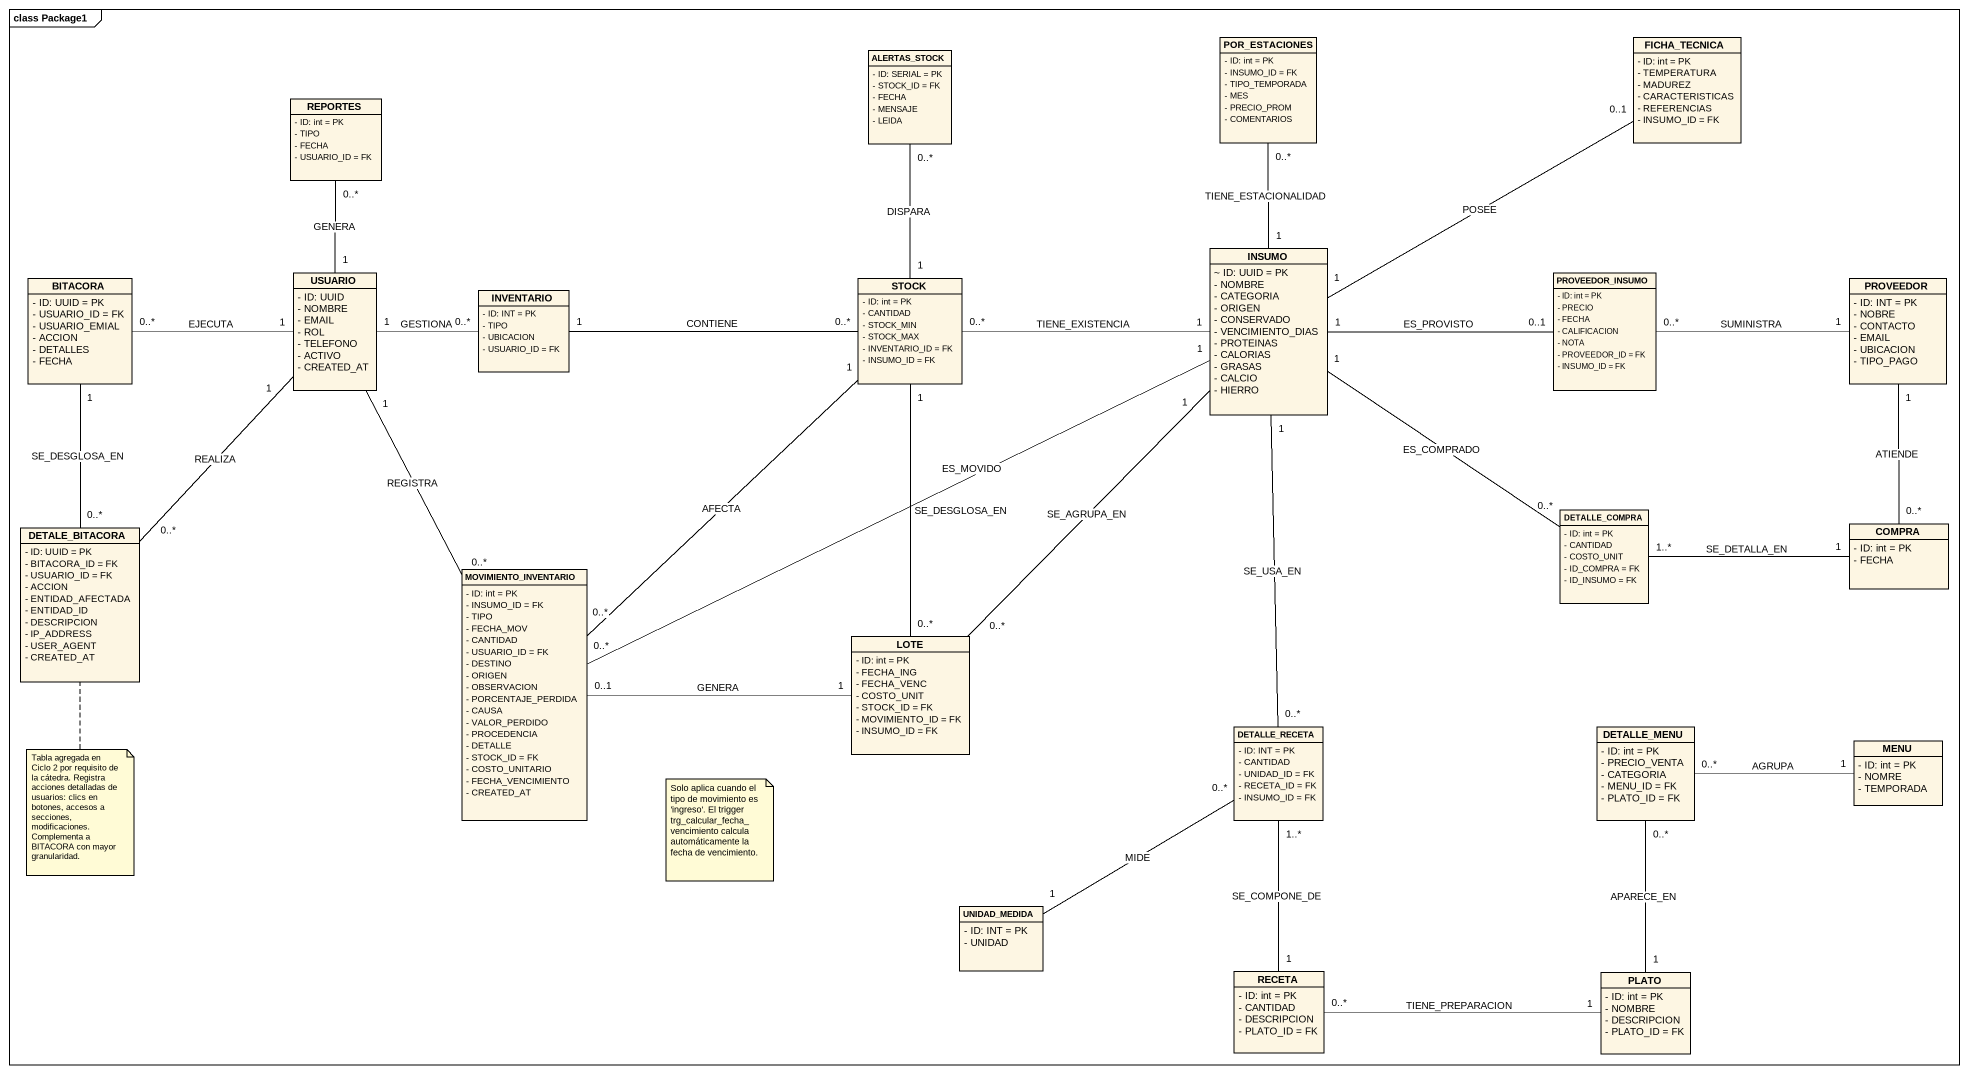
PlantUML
@startuml
mainframe class Package1
hide circle
hide empty members
skinparam classAttributeIconSize 0
class POR_ESTACIONES {
  - ID: int = PK
  - INSUMO_ID = FK
  - TIPO_TEMPORADA
  - MES
  - PRECIO_PROM
  - COMENTARIOS
}
class FICHA_TECNICA {
  - ID: int = PK
  - TEMPERATURA
  - MADUREZ
  - CARACTERISTICAS
  - REFERENCIAS
  - INSUMO_ID = FK
}
class ALERTAS_STOCK {
  - ID: SERIAL = PK
  - STOCK_ID = FK
  - FECHA
  - MENSAJE
  - LEIDA
}
class REPORTES {
  - ID: int = PK
  - TIPO
  - FECHA
  - USUARIO_ID = FK
}
class INSUMO {
  ~ ID: UUID = PK
  - NOMBRE
  - CATEGORIA
  - ORIGEN
  - CONSERVADO
  - VENCIMIENTO_DIAS
  - PROTEINAS
  - CALORIAS
  - GRASAS
  - CALCIO
  - HIERRO
}
class BITACORA {
  - ID: UUID = PK
  - USUARIO_ID = FK
  - USUARIO_EMIAL
  - ACCION
  - DETALLES
  - FECHA
}
class USUARIO {
  - ID: UUID
  - NOMBRE
  - EMAIL
  - ROL
  - TELEFONO
  - ACTIVO
  - CREATED_AT
}
class INVENTARIO {
  - ID: INT = PK
  - TIPO
  - UBICACION
  - USUARIO_ID = FK
}
class STOCK {
  - ID: int = PK
  - CANTIDAD
  - STOCK_MIN
  - STOCK_MAX
  - INVENTARIO_ID = FK
  - INSUMO_ID = FK
}
class PROVEEDOR_INSUMO {
  - ID: int = PK
  - PRECIO
  - FECHA
  - CALIFICACION
  - NOTA
  - PROVEEDOR_ID = FK
  - INSUMO_ID = FK
}
class PROVEEDOR {
  - ID: INT = PK
  - NOBRE
  - CONTACTO
  - EMAIL
  - UBICACION
  - TIPO_PAGO
}
class DETALE_BITACORA {
  - ID: UUID = PK
  - BITACORA_ID = FK
  - USUARIO_ID = FK
  - ACCION
  - ENTIDAD_AFECTADA
  - ENTIDAD_ID
  - DESCRIPCION
  - IP_ADDRESS
  - USER_AGENT
  - CREATED_AT
}
class DETALLE_COMPRA {
  - ID: int = PK
  - CANTIDAD
  - COSTO_UNIT
  - ID_COMPRA = FK
  - ID_INSUMO = FK
}
class COMPRA {
  - ID: int = PK
  - FECHA
}
class MOVIMIENTO_INVENTARIO {
  - ID: int = PK
  - INSUMO_ID = FK
  - TIPO
  - FECHA_MOV
  - CANTIDAD
  - USUARIO_ID = FK
  - DESTINO
  - ORIGEN
  - OBSERVACION
  - PORCENTAJE_PERDIDA
  - CAUSA
  - VALOR_PERDIDO
  - PROCEDENCIA
  - DETALLE
  - STOCK_ID = FK
  - COSTO_UNITARIO
  - FECHA_VENCIMIENTO
  - CREATED_AT
}
class LOTE {
  - ID: int = PK
  - FECHA_ING
  - FECHA_VENC
  - COSTO_UNIT
  - STOCK_ID = FK
  - MOVIMIENTO_ID = FK
  - INSUMO_ID = FK
}
class DETALLE_RECETA {
  - ID: INT = PK
  - CANTIDAD
  - UNIDAD_ID = FK
  - RECETA_ID = FK
  - INSUMO_ID = FK
}
class DETALLE_MENU {
  - ID: int = PK
  - PRECIO_VENTA
  - CATEGORIA
  - MENU_ID = FK
  - PLATO_ID = FK
}
class MENU {
  - ID: int = PK
  - NOMRE
  - TEMPORADA
}
class UNIDAD_MEDIDA {
  - ID: INT = PK
  - UNIDAD
}
class RECETA {
  - ID: int = PK
  - CANTIDAD
  - DESCRIPCION
  - PLATO_ID = FK
}
class PLATO {
  - ID: int = PK
  - NOMBRE
  - DESCRIPCION
  - PLATO_ID = FK
}
INSUMO "1" -up- "0..*" POR_ESTACIONES : TIENE_ESTACIONALIDAD
INSUMO "1" -right- "0..1" FICHA_TECNICA : POSEE
INSUMO "1" -left- "0..*" STOCK : TIENE_EXISTENCIA
INSUMO "1" -right- "0..1" PROVEEDOR_INSUMO : ES_PROVISTO
INSUMO "1" -- "0..*" DETALLE_COMPRA : ES_COMPRADO
INSUMO "1" -left- "0..*" MOVIMIENTO_INVENTARIO : ES_MOVIDO
INSUMO "1" -- "0..*" LOTE : SE_AGRUPA_EN
INSUMO "1" -- "0..*" DETALLE_RECETA : SE_USA_EN
BITACORA "1" -- "0..*" DETALE_BITACORA : SE_DESGLOSA_EN
USUARIO "1" -up- "0..*" REPORTES : GENERA
USUARIO "1" -left- "0..*" BITACORA : EJECUTA
USUARIO "1" -right- "0..*" INVENTARIO : GESTIONA
USUARIO "1" -- "0..*" DETALE_BITACORA : REALIZA
USUARIO "1" -- "0..*" MOVIMIENTO_INVENTARIO : REGISTRA
INVENTARIO "1" -right- "0..*" STOCK : CONTIENE
STOCK "1" -up- "0..*" ALERTAS_STOCK : DISPARA
STOCK "1" -- "0..*" MOVIMIENTO_INVENTARIO : AFECTA
STOCK "1" -- "0..*" LOTE : SE_DESGLOSA_EN
PROVEEDOR "1" -left- "0..*" PROVEEDOR_INSUMO : SUMINISTRA
PROVEEDOR "1" -- "0..*" COMPRA : ATIENDE
COMPRA "1" -left- "1..*" DETALLE_COMPRA : SE_DETALLA_EN
MOVIMIENTO_INVENTARIO "0..1" -right- "1" LOTE : GENERA
MENU "1" -left- "0..*" DETALLE_MENU : AGRUPA
UNIDAD_MEDIDA "1" -right- "0..*" DETALLE_RECETA : MIDE
RECETA "1" -up- "1..*" DETALLE_RECETA : SE_COMPONE_DE
PLATO "1" -up- "0..*" DETALLE_MENU : APARECE_EN
PLATO "1" -left- "0..*" RECETA : TIENE_PREPARACION
note bottom of DETALE_BITACORA : Tabla agregada en Ciclo 2 por requisito de la cátedra. Registra acciones detalladas de usuarios: clics en botones, accesos a secciones, modificaciones. Complementa a BITACORA con mayor granularidad.
note as N2
  Solo aplica cuando el tipo de movimiento es 'ingreso'. El trigger trg_calcular_fecha_vencimiento calcula automáticamente la fecha de vencimiento.
end note
@enduml
